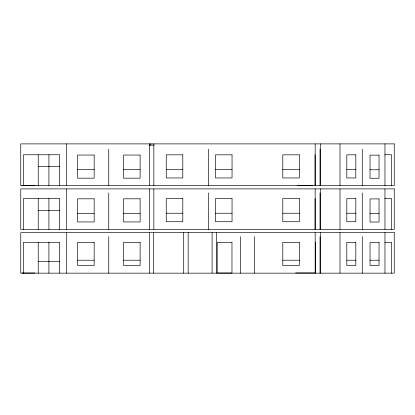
<?xml version="1.0" encoding="UTF-8"?>
<svg xmlns="http://www.w3.org/2000/svg" width="415" height="415" viewBox="0 0 415 415"><rect width="100%" height="100%" fill="white"/><g stroke="black" fill="none" stroke-linecap="round" stroke-linejoin="round"><path stroke-width="0.62" d="M149.13 145.126L154.115 145.126M384.814 154.754L391.615 154.754L391.615 185.614M38.227 166.612L59.698 166.612M166.244 169.465L182.802 169.465M215.489 169.465L232.047 169.465M282.786 169.465L299.345 169.465M346.81 169.465L355.816 169.465M77.61 169.678L94.169 169.678M123.566 169.678L140.13 169.678M370.024 169.766L379.03 169.766M21.876 185.469L35.005 185.469M297.654 185.469L312.428 185.469M384.814 198.526L391.615 198.526L391.615 229.386M38.227 210.379L59.698 210.379M166.244 213.232L182.802 213.232M215.489 213.232L232.047 213.232M282.786 213.232L299.345 213.232M346.81 213.232L355.816 213.232M77.61 213.45L94.169 213.45M123.566 213.45L140.13 213.45M370.024 213.538L379.03 213.538M384.814 242.298L391.615 242.298L391.615 273.158M77.61 260.215L94.169 260.215M123.566 260.215L140.13 260.215M282.786 260.215L299.345 260.215M346.81 260.215L355.816 260.215M370.024 260.215L379.03 260.215M38.227 261.3L59.698 261.3M295.61 272.935L315.327 272.935L315.327 242.08M21.876 273.013L35.005 273.013M384.959 143.886L384.959 185.614M384.959 188.898L384.959 229.386M384.959 232.67L384.959 273.158M362.274 149.141L362.274 185.614M362.274 192.908L362.274 229.386M362.274 236.68L362.274 273.158M339.989 143.886L339.989 185.614M339.989 188.898L339.989 229.386M339.989 232.67L339.989 273.158M320.707 143.886L320.707 185.614M320.707 188.898L320.707 229.386M320.707 232.67L320.707 273.158M320.027 149.141L320.027 185.614M320.027 192.908L320.027 229.386M320.027 236.68L320.027 273.158M315.167 143.886L315.167 185.614M315.167 188.898L315.167 229.386M315.167 232.67L315.167 273.158M315.099 154.754L315.099 185.614M315.099 198.526L315.099 229.386M254.603 236.68L254.603 273.158M240.607 236.68L240.607 273.158M216.557 232.67L216.557 273.158M212.091 232.67L212.091 273.158M208.351 149.141L208.351 185.614M208.351 192.908L208.351 229.386M188.171 232.67L188.171 273.158M183.71 232.67L183.71 273.158M153.851 143.886L153.851 185.614M153.851 188.898L153.851 229.386M153.483 232.67L153.483 273.158M150.811 143.886L150.811 145.172M149.384 143.886L149.384 185.614M149.384 188.898L149.384 229.386M149.384 232.67L149.384 273.158M108.756 149.141L108.756 185.614M108.756 192.908L108.756 229.386M108.756 236.68L108.756 273.158M66.711 143.886L66.711 185.614M66.711 188.898L66.711 229.386M66.711 232.67L66.711 273.158M59.698 185.614L59.698 154.754L23.458 154.754L23.458 185.614M59.698 229.386L59.698 198.526L23.458 198.526L23.458 229.386M59.698 273.158L59.698 242.298L23.458 242.298L23.458 273.158M48.908 154.754L48.908 185.614M48.908 198.526L48.908 229.386M48.908 242.298L48.908 273.158M38.227 154.754L38.227 185.614M38.227 198.526L38.227 229.386M38.227 242.298L38.227 273.158M394.25 143.886L20.75 143.886L20.75 185.614L394.25 185.614L394.25 143.886M182.802 154.831L166.244 154.831L166.244 177.957L182.802 177.957L182.802 154.831M232.047 154.831L215.489 154.831L215.489 177.957L232.047 177.957L232.047 154.831M299.345 154.831L282.786 154.831L282.786 177.957L299.345 177.957L299.345 154.831M355.816 154.831L346.81 154.831L346.81 177.957L355.816 177.957L355.816 154.831M94.169 155.044L77.61 155.044L77.61 178.17L94.169 178.17L94.169 155.044M140.13 155.044L123.566 155.044L123.566 178.17L140.13 178.17L140.13 155.044M379.03 155.132L370.024 155.132L370.024 178.258L379.03 178.258L379.03 155.132M394.25 188.898L20.75 188.898L20.75 229.386L394.25 229.386L394.25 188.898M182.802 198.598L166.244 198.598L166.244 221.724L182.802 221.724L182.802 198.598M232.047 198.598L215.489 198.598L215.489 221.724L232.047 221.724L232.047 198.598M299.345 198.598L282.786 198.598L282.786 221.724L299.345 221.724L299.345 198.598M355.816 198.598L346.81 198.598L346.81 221.724L355.816 221.724L355.816 198.598M94.169 198.816L77.61 198.816L77.61 221.937L94.169 221.937L94.169 198.816M140.13 198.816L123.566 198.816L123.566 221.937L140.13 221.937L140.13 198.816M379.03 198.904L370.024 198.904L370.024 222.03L379.03 222.03L379.03 198.904M394.25 232.67L20.75 232.67L20.75 273.158L394.25 273.158L394.25 232.67M94.169 242.37L77.61 242.37L77.61 265.496L94.169 265.496L94.169 242.37M140.13 242.37L123.566 242.37L123.566 265.496L140.13 265.496L140.13 242.37M299.345 242.37L282.786 242.37L282.786 265.496L299.345 265.496L299.345 242.37M355.816 242.37L346.81 242.37L346.81 265.496L355.816 265.496L355.816 242.37M379.03 242.37L370.024 242.37L370.024 265.496L379.03 265.496L379.03 242.37M231.975 242.443L217.201 242.443L217.201 273.013L231.975 273.013L231.975 242.443"/></g></svg>
